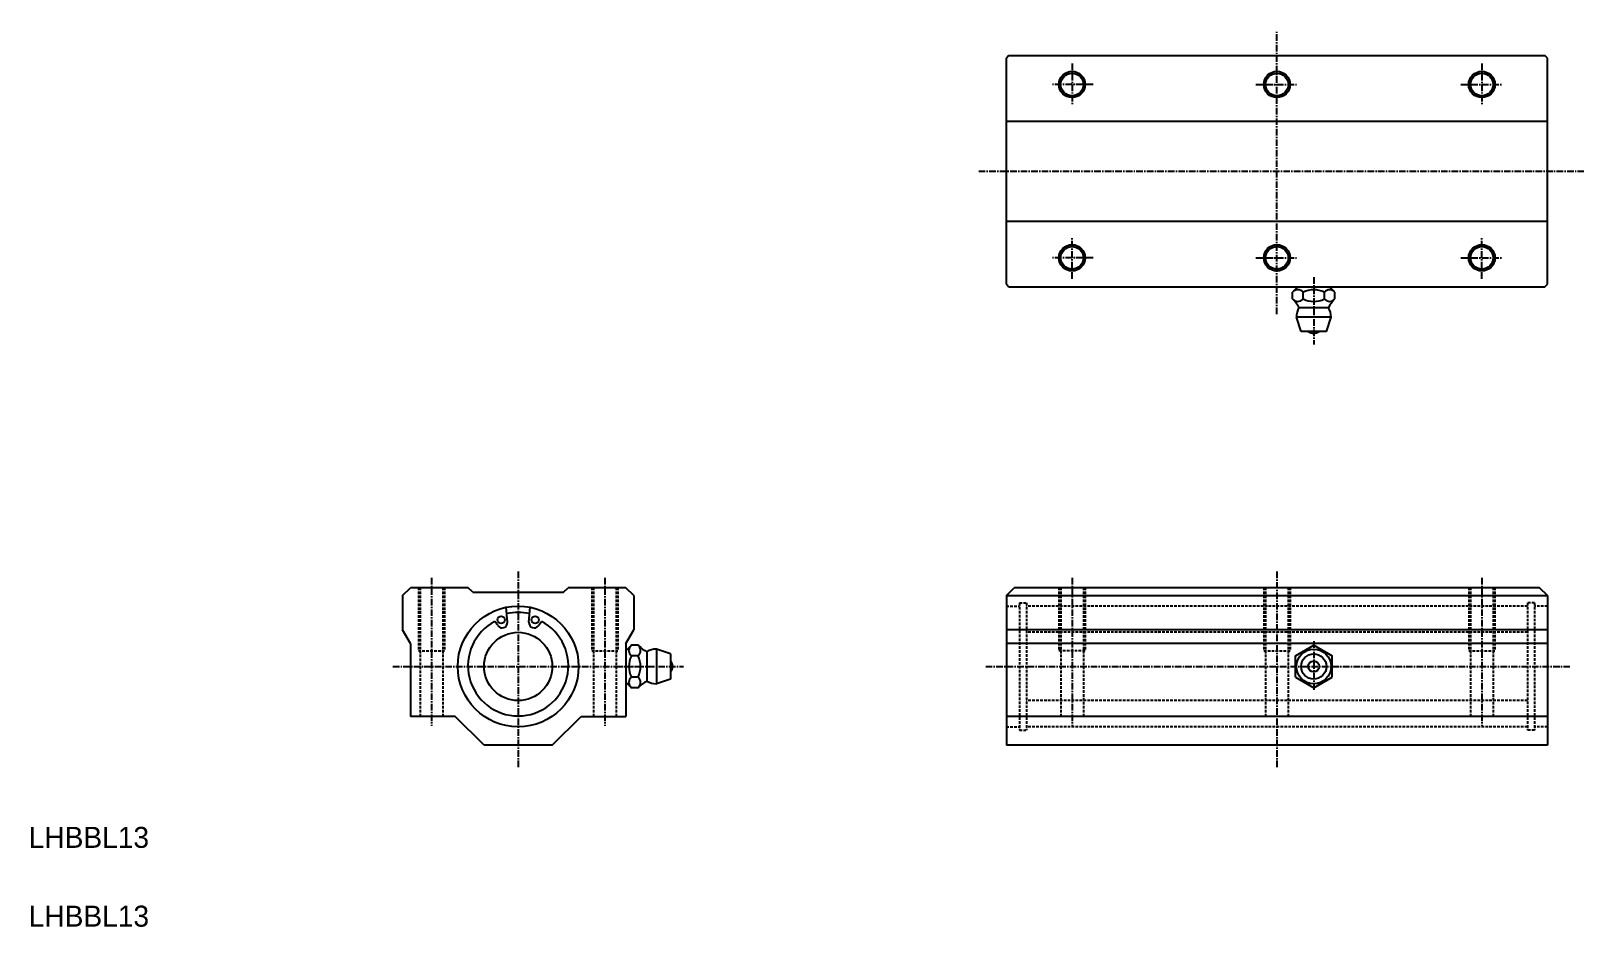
# Model space of a CAD drawing. Extents: x 10 to 306, y 10 to 180.
import ezdxf

# ---------------------------------------------------------------- set-up
doc = ezdxf.new("R2010")
doc.units = 0
doc.linetypes.add('CENTER', pattern=[2, 1.25, -0.25, 0.25, -0.25])
doc.linetypes.add('DASHED', pattern=[0.75, 0.5, -0.25])
doc.layers.get('0').update_dxf_attribs({"linetype": 'CONTINUOUS'})
doc.layers.add('CENTER', color=1, linetype='CENTER')

# ---------------------------------------------------------------- blocks, each defined once
blk = doc.blocks.new('A$C0BF40FBB')
at = {"color": 7, "linetype": 'CONTINUOUS'}
for p, q in [((-3.5, 2.021), (0, 4.041)), ((0, 4.041), (3.5, 2.021)), ((-3.5, -2.021), (-3.5, 2.021)), ((3.5, -2.021), (3.5, 2.021)), ((-3.5, -2.021), (0, -4.041)), ((0, -4.041), (3.5, -2.021))]:
    blk.add_line(p, q, dxfattribs=at)
for radius in [3.3, 2.4, 1.049]:
    blk.add_circle((0, 0), radius, dxfattribs=at)
blk = doc.blocks.new('A$C75322640')
at = {"color": 7, "linetype": 'CONTINUOUS'}
for p, q in [((-3, 0), (-4.04, -1.04)), ((0, 0), (0, 0)), ((-4.04, -2.34), (-4.04, -1.04)), ((-2.02, -2.34), (-2.02, -1.04)), ((2.02, -2.34), (2.02, -1.04)), ((4.04, -1.04), (3.13, -0.13)), ((4.04, -2.34), (4.04, -1.04)), ((-2.4, -8.5), (-3.3, -5.8)), ((3.3, -5.8), (-3.3, -5.8)), ((2.8, -4), (-2.8, -4)), ((2.4, -8.5), (3.3, -5.8)), ((-1.05, -8.5), (-2.4, -8.5)), ((1.05, -8.5), (-1.05, -8.5)), ((2.4, -8.5), (1.05, -8.5))]:
    blk.add_line(p, q, dxfattribs=at)
for centre, radius, start, end in [((-3.03, -1.95), 1.36, 41.9851, 138.0149), ((-3.03, -1.43), 1.36, 221.9851, 318.0149), ((-8.15, -6.71), 6, 26.874, 46.757), ((0, -5.35), 4.76, 64.8911, 115.1089), ((0, 1.97), 4.76, 244.8911, 295.1089), ((3.03, -1.95), 1.36, 41.985, 138.0149), ((3.03, -1.43), 1.36, 221.9851, 318.015), ((8.15, -6.71), 6, 135.0047, 153.126), ((0.19, -5.8), 3.49, 148.9518, 180), ((-0.19, -5.8), 3.49, 0, 31.0482), ((0, -7.33), 1.57, 228.2478, 311.7522)]:
    blk.add_arc(centre, radius, start, end, dxfattribs=at)
blk = doc.blocks.new('A$C38B63311')
at = {"layer": 'CENTER', "color": 1, "linetype": 'CENTER'}
blk.add_line((0, 1.82), (0, -10.98), dxfattribs=at)
at = {"color": 7, "linetype": 'CONTINUOUS'}
blk.add_blockref('A$C75322640', (0, 0), dxfattribs=at)

msp = doc.modelspace()

# ---------------------------------------------------------------- linework, layer by layer
at = {"color": 7, "linetype": 'CONTINUOUS'}
for p, q in [((196.57, 175.83), (196.07, 175.33)), ((196.07, 132.33), (196.07, 175.33)), ((196.57, 175.83), (298.57, 175.83)), ((206.57, 175.83), (206.57, 175.83)), ((247.57, 175.83), (247.57, 175.83)), ((299.07, 175.33), (298.57, 175.83)), ((299.07, 132.33), (299.07, 175.33)), ((196.07, 163.33), (299.07, 163.33)), ((196.07, 144.33), (299.07, 144.33)), ((196.07, 132.33), (196.57, 131.83)), ((196.57, 131.83), (298.57, 131.83)), ((298.57, 131.83), (299.07, 132.33)), ((81.15, 73.03), (82.65, 74.53)), ((93.65, 74.53), (82.65, 74.53)), ((94.5, 73.68), (93.65, 74.53)), ((111.8, 73.68), (112.65, 74.53)), ((123.65, 74.53), (112.65, 74.53)), ((125.15, 73.03), (123.65, 74.53)), ((196.07, 73.03), (197.57, 74.53)), ((297.57, 74.53), (197.57, 74.53)), ((299.07, 73.03), (297.57, 74.53)), ((81.15, 73.03), (81.15, 66.53)), ((94.5, 73.68), (111.8, 73.68)), ((125.15, 73.03), (125.15, 66.53)), ((196.07, 73.03), (196.07, 44.53)), ((196.07, 73.03), (299.07, 73.03)), ((299.07, 73.03), (299.07, 44.53)), ((99.29, 67.3), (98.72, 68.12)), ((101.11, 67.96), (100.86, 70.8)), ((105.2, 67.96), (105.45, 70.8)), ((107.02, 67.3), (107.59, 68.12)), ((82.65, 63.93), (81.15, 66.53)), ((123.65, 63.93), (125.15, 66.53)), ((299.07, 66.53), (196.07, 66.53)), ((82.65, 63.93), (82.65, 50.03)), ((123.65, 63.93), (123.65, 50.03)), ((299.07, 63.93), (196.07, 63.93)), ((91.15, 50.03), (82.65, 50.03)), ((96.65, 44.53), (91.15, 50.03)), ((109.65, 44.53), (115.15, 50.03)), ((115.15, 50.03), (123.65, 50.03)), ((299.07, 50.03), (196.07, 50.03)), ((109.65, 44.53), (96.65, 44.53)), ((299.07, 44.53), (196.07, 44.53))]:
    msp.add_line(p, q, dxfattribs=at)
at = {"color": 3, "linetype": 'DASHED'}
for p, q in [((84.15, 74.53), (84.15, 62.53)), ((84.5, 74.53), (84.5, 50.03)), ((88.8, 74.53), (88.8, 50.03)), ((89.15, 74.53), (89.15, 62.53)), ((117.15, 74.53), (117.15, 62.53)), ((117.5, 74.53), (117.5, 50.03)), ((121.8, 74.53), (121.8, 50.03)), ((122.15, 74.53), (122.15, 62.53)), ((206.07, 74.53), (206.07, 62.53)), ((206.42, 74.53), (206.42, 50.03)), ((210.72, 74.53), (210.72, 50.03)), ((211.07, 74.53), (211.07, 62.53)), ((245.07, 74.53), (245.07, 62.53)), ((245.42, 74.53), (245.42, 50.03)), ((249.72, 74.53), (249.72, 50.03)), ((250.07, 74.53), (250.07, 62.53)), ((284.07, 74.53), (284.07, 62.53)), ((284.42, 74.53), (284.42, 50.03)), ((288.72, 74.53), (288.72, 50.03)), ((289.07, 74.53), (289.07, 62.53)), ((196.07, 71.03), (198.55, 71.03)), ((198.55, 71.63), (198.55, 47.43)), ((198.55, 71.63), (199.9, 71.63)), ((199.9, 71.63), (199.9, 47.43)), ((295.24, 71.03), (199.9, 71.03)), ((295.24, 71.63), (295.24, 47.43)), ((296.59, 71.63), (295.24, 71.63)), ((296.59, 71.63), (296.59, 47.43)), ((299.07, 71.03), (296.59, 71.03)), ((295.24, 66.03), (199.9, 66.03)), ((84.15, 62.53), (89.15, 62.53)), ((117.15, 62.53), (122.15, 62.53)), ((211.07, 62.53), (206.07, 62.53)), ((245.07, 62.53), (250.07, 62.53)), ((284.07, 62.53), (289.07, 62.53)), ((295.24, 53.03), (199.9, 53.03)), ((196.07, 48.03), (198.55, 48.03)), ((198.55, 47.43), (199.9, 47.43)), ((295.24, 48.03), (199.9, 48.03)), ((296.59, 47.43), (295.24, 47.43)), ((299.07, 48.03), (296.59, 48.03))]:
    msp.add_line(p, q, dxfattribs=at)
at = {"color": 3}
for centre in [(208.57, 170.33), (247.57, 170.33), (286.57, 170.33), (208.57, 137.33), (247.57, 137.33), (286.57, 137.33)]:
    msp.add_circle(centre, 2.5, dxfattribs=at)
at = {"color": 7, "linetype": 'CONTINUOUS'}
for centre, radius in [((208.57, 170.33), 2.15), ((247.57, 170.33), 2.15), ((286.57, 170.33), 2.15), ((208.57, 137.33), 2.15), ((247.57, 137.33), 2.15), ((286.57, 137.33), 2.15), ((103.15, 59.53), 11.5), ((99.91, 68.41), 0.7), ((106.39, 68.41), 0.7), ((103.15, 59.53), 6.5)]:
    msp.add_circle(centre, radius, dxfattribs=at)
for centre, radius, start, end in [((103.15, 59.66), 9.55, 117.6786, 62.3214), ((103.15, 59.53), 10.3, 77.7234, 102.2766), ((100.11, 67.87), 1, 215.0249, 4.9871), ((106.2, 67.87), 1, 175.0129, 324.9751)]:
    msp.add_arc(centre, radius, start, end, dxfattribs=at)
at = {"layer": 'CENTER', "color": 1, "linetype": 'CENTER'}
for p, q in [((247.57, 126.63), (247.57, 180.5)), ((208.57, 174.33), (208.57, 166.33)), ((286.57, 174.33), (286.57, 166.33)), ((212.57, 170.33), (204.57, 170.33)), ((243.57, 170.33), (251.57, 170.33)), ((282.57, 170.33), (290.57, 170.33)), ((190.8, 153.83), (306, 153.83)), ((208.57, 133.33), (208.57, 141.33)), ((286.57, 133.33), (286.57, 141.33)), ((212.57, 137.33), (204.57, 137.33)), ((243.57, 137.33), (251.57, 137.33)), ((282.57, 137.33), (290.57, 137.33)), ((103.15, 77.6), (103.15, 40.26)), ((247.57, 77.6), (247.57, 40.26)), ((86.65, 76.4), (86.65, 48.26)), ((119.65, 76.4), (119.65, 48.26)), ((208.57, 76.4), (208.57, 48.26)), ((286.57, 76.4), (286.57, 48.26)), ((254.57, 64.34), (254.57, 55.01)), ((79.29, 59.53), (126.75, 59.53)), ((192.13, 59.53), (303.33, 59.53))]:
    msp.add_line(p, q, dxfattribs=at)

# ---------------------------------------------------------------- block references
at = {"color": 7, "linetype": 'CONTINUOUS'}
for name, p in [('A$C38B63311', (254.57, 131.83)), ('A$C0BF40FBB', (254.57, 59.53))]:
    msp.add_blockref(name, p, dxfattribs=at)
at = {"color": 7, "linetype": 'CONTINUOUS', "rotation": 90}
msp.add_blockref('A$C38B63311', (123.65, 59.53), dxfattribs=at)

# ---------------------------------------------------------------- texts
at = {"color": 7, "linetype": 'CONTINUOUS'}
for p in [(10, 25), (10, 10)]:
    msp.add_text('LHBBL13', height=4, dxfattribs=at).set_placement(p)

doc.saveas('drawing.dxf')
